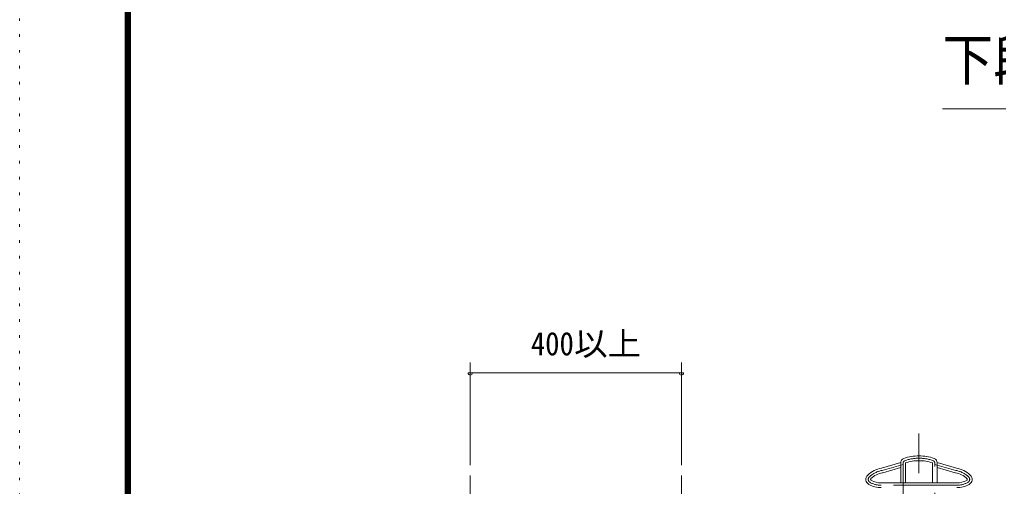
# Model space of a CAD drawing. Units: millimetres, scale not verified. Extents: x -5940 to 5940, y -4200 to 4200.
# Drawn here: x -5940 to -4086, y -1152 to -267 of the extents above; entities that cross this region are included whole.
import ezdxf
from ezdxf.enums import TextEntityAlignment as Align

# ---------------------------------------------------------------- set-up
doc = ezdxf.new("R2010")
doc.units = ezdxf.units.MM
doc.header["$LTSCALE"] = 10
doc.linetypes.add('USER2', pattern=[24, 12, -5, 2, -5])
doc.linetypes.add('USER4', pattern=[3, 0.5, -2.5])
for name, color, linetype, lineweight in [('0-2_2-0BOLD', 7, 'Continuous', 18), ('0-4_2-2CENTER', 3, 'USER2', 18), ('0-5_2-5DIM', 3, 'Continuous', 18), ('0-7_2-7RACK', 5, 'Continuous', 18), ('0-9_F-F', 5, 'Continuous', 18), ('0-A_F-E_J_ADD', 5, 'USER4', 18)]:
    doc.layers.add(name, color=color, linetype=linetype, lineweight=lineweight)
doc.styles.add('ＭＳ ゴシック', font='')
doc.styles.get('ＭＳ ゴシック').set_extended_font_data('MS Gothic')

msp = doc.modelspace()

# ---------------------------------------------------------------- linework, layer by layer
at = {"layer": '0-2_2-0BOLD'}
for p, q in [((-4270.67, -1106.42), (-4307.44, -1116.89)), ((-4270.71, -1144.81), (-4270.71, -1107.15)), ((-4261.7, -1106.15), (-4261.7, -1144.81)), ((-4210.71, -1144.81), (-4210.71, -1106.15)), ((-4201.74, -1106.42), (-4164.97, -1116.89)), ((-4201.7, -1107.15), (-4201.7, -1144.81)), ((-4304.97, -1125.54), (-4270.71, -1115.78)), ((-4167.44, -1125.54), (-4201.7, -1115.78)), ((-4308.2, -1144.81), (-4164.2, -1144.81))]:
    msp.add_line(p, q, dxfattribs=at)
for centre, radius, start, end in [((-4238.35, -1167.27), 73.49, 88.2202, 111.23373), ((-4234.06, -1167.27), 73.49, 68.76625, 91.77979), ((-4261.7, -1107.15), 9, 111.23373, 180), ((-4238.35, -1167.27), 64.49, 88.2202, 111.23373), ((-4234.06, -1167.27), 64.49, 68.76625, 91.77979), ((-4210.71, -1107.15), 9, 0, 68.76625), ((-4325.77, -1138.19), 11, 132.61069, 240.55321), ((-4296.42, -1170.09), 54.35, 101.32388, 132.61069), ((-4296.42, -1170.09), 45.35, 101.32388, 132.61069), ((-4175.99, -1170.09), 45.35, 47.3893, 78.6761), ((-4175.99, -1170.09), 54.35, 47.3893, 78.6761), ((-4146.65, -1138.19), 11, 299.44679, 47.3893), ((-4308.18, -1107.05), 46.76, 240.55321, 270.61139), ((-4325.77, -1138.19), 2, 132.61069, 240.55321), ((-4308.18, -1107.05), 37.76, 240.55321, 270.61139), ((-4164.23, -1107.05), 46.76, 269.3886, 299.44678), ((-4164.23, -1107.05), 37.76, 269.3886, 299.44678), ((-4146.65, -1138.19), 2, 299.44679, 47.3893)]:
    msp.add_arc(centre, radius, start, end, dxfattribs=at)
at = {"layer": '0-4_2-2CENTER'}
for p, q in [((-4236.21, -1606.73), (-4236.21, -1051.05)), ((-4306.21, -1121.22), (-4266.21, -1109.82)), ((-4266.21, -1107.15), (-4266.21, -1353.73)), ((-4206.21, -1353.73), (-4206.21, -1107.15)), ((-4206.21, -1109.82), (-4166.21, -1121.22)), ((-4686.21, -1131.05), (-4686.21, -1606.73)), ((-4164.2, -1149.31), (-4308.2, -1149.31))]:
    msp.add_line(p, q, dxfattribs=at)
for centre, radius, start, end in [((-4261.7, -1107.15), 4.5, 111.23373, 180), ((-4238.35, -1167.27), 68.99, 88.2202, 111.23373), ((-4234.06, -1167.27), 68.99, 68.76625, 91.77979), ((-4210.71, -1107.15), 4.5, 0, 68.76625), ((-4296.42, -1170.09), 49.85, 101.32388, 132.61069), ((-4175.99, -1170.09), 49.85, 47.3893, 78.6761), ((-4325.77, -1138.19), 6.5, 132.61069, 240.55321), ((-4308.18, -1107.05), 42.26, 240.55321, 270.61139), ((-4164.23, -1107.05), 42.26, 269.3886, 299.44678), ((-4146.65, -1138.19), 6.5, 299.44679, 47.3893)]:
    msp.add_arc(centre, radius, start, end, dxfattribs=at)
at = {"layer": '0-5_2-5DIM'}
for p, q in [((-4191.53, -436.29), (-2751.53, -436.29)), ((-5086.21, -916.61), (-5086.21, -1111.05)), ((-4686.21, -1111.05), (-4686.21, -916.61)), ((-5082.21, -936.61), (-5090.21, -936.61)), ((-4686.21, -936.61), (-5086.21, -936.61)), ((-4682.21, -936.61), (-4690.21, -936.61))]:
    msp.add_line(p, q, dxfattribs=at)
for centre in [(-5086.21, -936.61), (-4686.21, -936.61)]:
    msp.add_arc(centre, 4, 180, 0, dxfattribs=at)
at = {"layer": '0-7_2-7RACK'}
msp.add_lwpolyline([(663.79, -2756.73), (-5086.21, -2756.73), (-5086.21, -1131.05)], dxfattribs=at)
at = {"layer": '0-9_F-F'}
for points in [[(5740, 4040), (-5740, 4040), (-5740, -4000), (5740, -4000)], [(5739, 4039), (5739, -3999), (-5739, -3999), (-5739, 4039)], [(5738, 4038), (5738, -3998), (-5738, -3998), (-5738, 4038)], [(5737, 4037), (5737, -3997), (-5737, -3997), (-5737, 4037)], [(5736, 4036), (5736, -3996), (-5736, -3996), (-5736, 4036)], [(5735, 4035), (5735, -3995), (-5735, -3995), (-5735, 4035)], [(5734, 4034), (5734, -3994), (-5734, -3994), (-5734, 4034)], [(5733, 4033), (5733, -3993), (-5733, -3993), (-5733, 4033)], [(5732, 4032), (5732, -3992), (-5732, -3992), (-5732, 4032)], [(5731, 4031), (5731, -3991), (-5731, -3991), (-5731, 4031)], [(5730, 4030), (5730, -3990), (-5730, -3990), (-5730, 4030)]]:
    msp.add_lwpolyline(points, close=True, dxfattribs=at)
at = {"layer": '0-A_F-E_J_ADD'}
msp.add_lwpolyline([(5940, 4200), (5940, -4200), (-5940, -4200), (-5940, 4200)], close=True, dxfattribs=at)

# ---------------------------------------------------------------- texts
at = {"layer": '0-5_2-5DIM', "color": 7, "style": 'ＭＳ ゴシック'}
for s, height, width, p in [('下段平面図\u3000Ｓ＝１／２０', 78.15, 0.9, (-4191.53, -405.64)), ('400', 44.28, 0.9, (-4971.39, -916.61)), ('以上', 44.28, 1.05, (-4889.57, -916.61))]:
    msp.add_text(s, height=height, dxfattribs=dict(at, width=width)).set_placement(p, align=Align.BOTTOM_LEFT)

doc.saveas('drawing.dxf')
